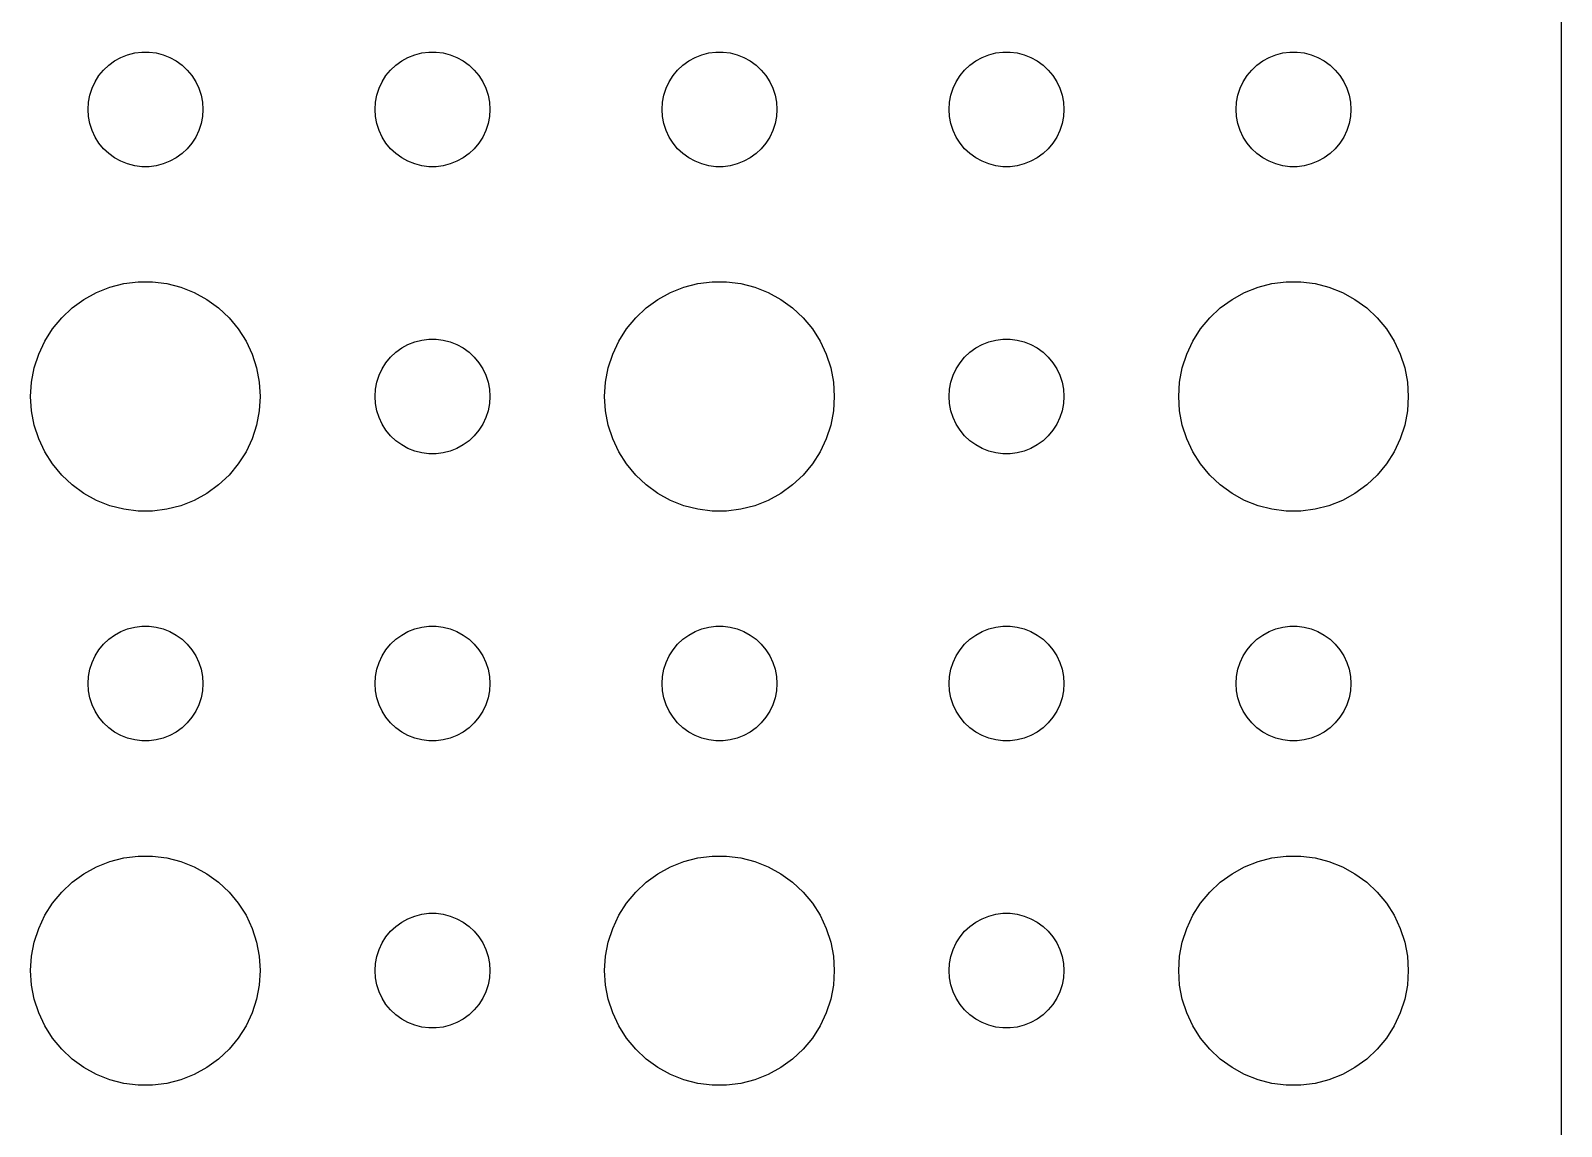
# Model space of a CAD drawing. Header units: metres. Extents: x -150 to 150, y -104 to 104.
# Drawn here: x 109.5 to 149.5, y 48.43 to 77.06 of the extents above; entities that cross this region are included whole.
import ezdxf

# ---------------------------------------------------------------- set-up
doc = ezdxf.new("R2010")
doc.units = ezdxf.units.M

msp = doc.modelspace()

# ---------------------------------------------------------------- linework, layer by layer
for p, q in [((149.5, -99.5), (149.5, 99.5)), ((111.861, 76.3572), (112.036, 76.4266)), ((112.036, 76.4266), (112.219, 76.4734)), ((112.219, 76.4734), (112.406, 76.497)), ((112.406, 76.497), (112.594, 76.497)), ((112.594, 76.497), (112.781, 76.4734)), ((112.781, 76.4734), (112.964, 76.4266)), ((112.964, 76.4266), (113.139, 76.3572)), ((119.361, 76.3572), (119.536, 76.4266)), ((119.536, 76.4266), (119.719, 76.4734)), ((119.719, 76.4734), (119.906, 76.497)), ((119.906, 76.497), (120.094, 76.497)), ((120.094, 76.497), (120.281, 76.4734)), ((120.281, 76.4734), (120.464, 76.4266)), ((120.464, 76.4266), (120.639, 76.3572)), ((126.861, 76.3572), (127.036, 76.4266)), ((127.036, 76.4266), (127.219, 76.4734)), ((127.219, 76.4734), (127.406, 76.497)), ((127.406, 76.497), (127.594, 76.497)), ((127.594, 76.497), (127.781, 76.4734)), ((127.781, 76.4734), (127.964, 76.4266)), ((127.964, 76.4266), (128.139, 76.3572)), ((134.361, 76.3572), (134.536, 76.4266)), ((134.536, 76.4266), (134.719, 76.4734)), ((134.719, 76.4734), (134.906, 76.497)), ((134.906, 76.497), (135.094, 76.497)), ((135.094, 76.497), (135.281, 76.4734)), ((135.281, 76.4734), (135.464, 76.4266)), ((135.464, 76.4266), (135.639, 76.3572)), ((141.861, 76.3572), (142.036, 76.4266)), ((142.036, 76.4266), (142.219, 76.4734)), ((142.219, 76.4734), (142.406, 76.497)), ((142.406, 76.497), (142.594, 76.497)), ((142.594, 76.497), (142.781, 76.4734)), ((142.781, 76.4734), (142.964, 76.4266)), ((142.964, 76.4266), (143.139, 76.3572)), ((111.286, 75.8817), (111.407, 76.0268)), ((111.407, 76.0268), (111.544, 76.1558)), ((111.544, 76.1558), (111.696, 76.2665)), ((111.696, 76.2665), (111.861, 76.3572)), ((113.139, 76.3572), (113.304, 76.2665)), ((113.304, 76.2665), (113.456, 76.1558)), ((113.456, 76.1558), (113.593, 76.0268)), ((113.593, 76.0268), (113.714, 75.8817)), ((118.786, 75.8817), (118.907, 76.0268)), ((118.907, 76.0268), (119.044, 76.1558)), ((119.044, 76.1558), (119.196, 76.2665)), ((119.196, 76.2665), (119.361, 76.3572)), ((120.639, 76.3572), (120.804, 76.2665)), ((120.804, 76.2665), (120.956, 76.1558)), ((120.956, 76.1558), (121.093, 76.0268)), ((121.093, 76.0268), (121.214, 75.8817)), ((126.286, 75.8817), (126.407, 76.0268)), ((126.407, 76.0268), (126.544, 76.1558)), ((126.544, 76.1558), (126.696, 76.2665)), ((126.696, 76.2665), (126.861, 76.3572)), ((128.139, 76.3572), (128.304, 76.2665)), ((128.304, 76.2665), (128.456, 76.1558)), ((128.456, 76.1558), (128.593, 76.0268)), ((128.593, 76.0268), (128.714, 75.8817)), ((133.786, 75.8817), (133.907, 76.0268)), ((133.907, 76.0268), (134.044, 76.1558)), ((134.044, 76.1558), (134.196, 76.2665)), ((134.196, 76.2665), (134.361, 76.3572)), ((135.639, 76.3572), (135.804, 76.2665)), ((135.804, 76.2665), (135.956, 76.1558)), ((135.956, 76.1558), (136.093, 76.0268)), ((136.093, 76.0268), (136.214, 75.8817)), ((141.286, 75.8817), (141.407, 76.0268)), ((141.407, 76.0268), (141.544, 76.1558)), ((141.544, 76.1558), (141.696, 76.2665)), ((141.696, 76.2665), (141.861, 76.3572)), ((143.139, 76.3572), (143.304, 76.2665)), ((143.304, 76.2665), (143.456, 76.1558)), ((143.456, 76.1558), (143.593, 76.0268)), ((143.593, 76.0268), (143.714, 75.8817)), ((111.105, 75.5522), (111.186, 75.7226)), ((111.186, 75.7226), (111.286, 75.8817)), ((113.714, 75.8817), (113.814, 75.7226)), ((113.814, 75.7226), (113.895, 75.5522)), ((118.605, 75.5522), (118.686, 75.7226)), ((118.686, 75.7226), (118.786, 75.8817)), ((121.214, 75.8817), (121.314, 75.7226)), ((121.314, 75.7226), (121.395, 75.5522)), ((126.105, 75.5522), (126.186, 75.7226)), ((126.186, 75.7226), (126.286, 75.8817)), ((128.714, 75.8817), (128.814, 75.7226)), ((128.814, 75.7226), (128.895, 75.5522)), ((133.605, 75.5522), (133.686, 75.7226)), ((133.686, 75.7226), (133.786, 75.8817)), ((136.214, 75.8817), (136.314, 75.7226)), ((136.314, 75.7226), (136.395, 75.5522)), ((141.105, 75.5522), (141.186, 75.7226)), ((141.186, 75.7226), (141.286, 75.8817)), ((143.714, 75.8817), (143.814, 75.7226)), ((143.814, 75.7226), (143.895, 75.5522)), ((111.012, 75.188), (111.047, 75.373)), ((111.047, 75.373), (111.105, 75.5522)), ((113.895, 75.5522), (113.953, 75.373)), ((113.953, 75.373), (113.988, 75.188)), ((118.512, 75.188), (118.547, 75.373)), ((118.547, 75.373), (118.605, 75.5522)), ((121.395, 75.5522), (121.453, 75.373)), ((121.453, 75.373), (121.488, 75.188)), ((126.012, 75.188), (126.047, 75.373)), ((126.047, 75.373), (126.105, 75.5522)), ((128.895, 75.5522), (128.953, 75.373)), ((128.953, 75.373), (128.988, 75.188)), ((133.512, 75.188), (133.547, 75.373)), ((133.547, 75.373), (133.605, 75.5522)), ((136.395, 75.5522), (136.453, 75.373)), ((136.453, 75.373), (136.488, 75.188)), ((141.012, 75.188), (141.047, 75.373)), ((141.047, 75.373), (141.105, 75.5522)), ((143.895, 75.5522), (143.953, 75.373)), ((143.953, 75.373), (143.988, 75.188)), ((111, 75), (111.012, 75.188)), ((111.012, 74.812), (111, 75)), ((111.047, 74.627), (111.012, 74.812)), ((113.988, 74.812), (113.953, 74.627)), ((113.988, 75.188), (114, 75)), ((114, 75), (113.988, 74.812)), ((118.5, 75), (118.512, 75.188)), ((118.512, 74.812), (118.5, 75)), ((118.547, 74.627), (118.512, 74.812)), ((121.488, 74.812), (121.453, 74.627)), ((121.488, 75.188), (121.5, 75)), ((121.5, 75), (121.488, 74.812)), ((126, 75), (126.012, 75.188)), ((126.012, 74.812), (126, 75)), ((126.047, 74.627), (126.012, 74.812)), ((128.988, 74.812), (128.953, 74.627)), ((128.988, 75.188), (129, 75)), ((129, 75), (128.988, 74.812)), ((133.5, 75), (133.512, 75.188)), ((133.512, 74.812), (133.5, 75)), ((133.547, 74.627), (133.512, 74.812)), ((136.488, 74.812), (136.453, 74.627)), ((136.488, 75.188), (136.5, 75)), ((136.5, 75), (136.488, 74.812)), ((141, 75), (141.012, 75.188)), ((141.012, 74.812), (141, 75)), ((141.047, 74.627), (141.012, 74.812)), ((143.988, 74.812), (143.953, 74.627)), ((143.988, 75.188), (144, 75)), ((144, 75), (143.988, 74.812)), ((111.105, 74.4478), (111.047, 74.627)), ((111.186, 74.2774), (111.105, 74.4478)), ((113.895, 74.4478), (113.814, 74.2774)), ((113.953, 74.627), (113.895, 74.4478)), ((118.605, 74.4478), (118.547, 74.627)), ((118.686, 74.2774), (118.605, 74.4478)), ((121.395, 74.4478), (121.314, 74.2774)), ((121.453, 74.627), (121.395, 74.4478)), ((126.105, 74.4478), (126.047, 74.627)), ((126.186, 74.2774), (126.105, 74.4478)), ((128.895, 74.4478), (128.814, 74.2774)), ((128.953, 74.627), (128.895, 74.4478)), ((133.605, 74.4478), (133.547, 74.627)), ((133.686, 74.2774), (133.605, 74.4478)), ((136.395, 74.4478), (136.314, 74.2774)), ((136.453, 74.627), (136.395, 74.4478)), ((141.105, 74.4478), (141.047, 74.627)), ((141.186, 74.2774), (141.105, 74.4478)), ((143.895, 74.4478), (143.814, 74.2774)), ((143.953, 74.627), (143.895, 74.4478)), ((111.286, 74.1183), (111.186, 74.2774)), ((111.407, 73.9732), (111.286, 74.1183)), ((113.714, 74.1183), (113.593, 73.9732)), ((113.814, 74.2774), (113.714, 74.1183)), ((118.786, 74.1183), (118.686, 74.2774)), ((118.907, 73.9732), (118.786, 74.1183)), ((121.214, 74.1183), (121.093, 73.9732)), ((121.314, 74.2774), (121.214, 74.1183)), ((126.286, 74.1183), (126.186, 74.2774)), ((126.407, 73.9732), (126.286, 74.1183)), ((128.714, 74.1183), (128.593, 73.9732)), ((128.814, 74.2774), (128.714, 74.1183)), ((133.786, 74.1183), (133.686, 74.2774)), ((133.907, 73.9732), (133.786, 74.1183)), ((136.214, 74.1183), (136.093, 73.9732)), ((136.314, 74.2774), (136.214, 74.1183)), ((141.286, 74.1183), (141.186, 74.2774)), ((141.407, 73.9732), (141.286, 74.1183)), ((143.714, 74.1183), (143.593, 73.9732)), ((143.814, 74.2774), (143.714, 74.1183)), ((111.544, 73.8442), (111.407, 73.9732)), ((111.696, 73.7335), (111.544, 73.8442)), ((111.861, 73.6428), (111.696, 73.7335)), ((112.036, 73.5734), (111.861, 73.6428)), ((113.139, 73.6428), (112.964, 73.5734)), ((113.304, 73.7335), (113.139, 73.6428)), ((113.456, 73.8442), (113.304, 73.7335)), ((113.593, 73.9732), (113.456, 73.8442)), ((119.044, 73.8442), (118.907, 73.9732)), ((119.196, 73.7335), (119.044, 73.8442)), ((119.361, 73.6428), (119.196, 73.7335)), ((119.536, 73.5734), (119.361, 73.6428)), ((120.639, 73.6428), (120.464, 73.5734)), ((120.804, 73.7335), (120.639, 73.6428)), ((120.956, 73.8442), (120.804, 73.7335)), ((121.093, 73.9732), (120.956, 73.8442)), ((126.544, 73.8442), (126.407, 73.9732)), ((126.696, 73.7335), (126.544, 73.8442)), ((126.861, 73.6428), (126.696, 73.7335)), ((127.036, 73.5734), (126.861, 73.6428)), ((128.139, 73.6428), (127.964, 73.5734)), ((128.304, 73.7335), (128.139, 73.6428)), ((128.456, 73.8442), (128.304, 73.7335)), ((128.593, 73.9732), (128.456, 73.8442)), ((134.044, 73.8442), (133.907, 73.9732)), ((134.196, 73.7335), (134.044, 73.8442)), ((134.361, 73.6428), (134.196, 73.7335)), ((134.536, 73.5734), (134.361, 73.6428)), ((135.639, 73.6428), (135.464, 73.5734)), ((135.804, 73.7335), (135.639, 73.6428)), ((135.956, 73.8442), (135.804, 73.7335)), ((136.093, 73.9732), (135.956, 73.8442)), ((141.544, 73.8442), (141.407, 73.9732)), ((141.696, 73.7335), (141.544, 73.8442)), ((141.861, 73.6428), (141.696, 73.7335)), ((142.036, 73.5734), (141.861, 73.6428)), ((143.139, 73.6428), (142.964, 73.5734)), ((143.304, 73.7335), (143.139, 73.6428)), ((143.456, 73.8442), (143.304, 73.7335)), ((143.593, 73.9732), (143.456, 73.8442)), ((112.219, 73.5266), (112.036, 73.5734)), ((112.406, 73.503), (112.219, 73.5266)), ((112.594, 73.503), (112.406, 73.503)), ((112.781, 73.5266), (112.594, 73.503)), ((112.964, 73.5734), (112.781, 73.5266)), ((119.719, 73.5266), (119.536, 73.5734)), ((119.906, 73.503), (119.719, 73.5266)), ((120.094, 73.503), (119.906, 73.503)), ((120.281, 73.5266), (120.094, 73.503)), ((120.464, 73.5734), (120.281, 73.5266)), ((127.219, 73.5266), (127.036, 73.5734)), ((127.406, 73.503), (127.219, 73.5266)), ((127.594, 73.503), (127.406, 73.503)), ((127.781, 73.5266), (127.594, 73.503)), ((127.964, 73.5734), (127.781, 73.5266)), ((134.719, 73.5266), (134.536, 73.5734)), ((134.906, 73.503), (134.719, 73.5266)), ((135.094, 73.503), (134.906, 73.503)), ((135.281, 73.5266), (135.094, 73.503)), ((135.464, 73.5734), (135.281, 73.5266)), ((142.219, 73.5266), (142.036, 73.5734)), ((142.406, 73.503), (142.219, 73.5266)), ((142.594, 73.503), (142.406, 73.503)), ((142.781, 73.5266), (142.594, 73.503)), ((142.964, 73.5734), (142.781, 73.5266)), ((111.573, 70.3532), (111.938, 70.4469)), ((111.938, 70.4469), (112.312, 70.4941)), ((112.312, 70.4941), (112.688, 70.4941)), ((112.688, 70.4941), (113.062, 70.4469)), ((113.062, 70.4469), (113.427, 70.3532)), ((126.573, 70.3532), (126.938, 70.4469)), ((126.938, 70.4469), (127.312, 70.4941)), ((127.312, 70.4941), (127.688, 70.4941)), ((127.688, 70.4941), (128.062, 70.4469)), ((128.062, 70.4469), (128.427, 70.3532)), ((141.573, 70.3532), (141.938, 70.4469)), ((141.938, 70.4469), (142.312, 70.4941)), ((142.312, 70.4941), (142.688, 70.4941)), ((142.688, 70.4941), (143.062, 70.4469)), ((143.062, 70.4469), (143.427, 70.3532)), ((110.588, 69.8115), (110.893, 70.033)), ((110.893, 70.033), (111.223, 70.2145)), ((111.223, 70.2145), (111.573, 70.3532)), ((113.427, 70.3532), (113.777, 70.2145)), ((113.777, 70.2145), (114.107, 70.033)), ((114.107, 70.033), (114.412, 69.8115)), ((125.588, 69.8115), (125.893, 70.033)), ((125.893, 70.033), (126.223, 70.2145)), ((126.223, 70.2145), (126.573, 70.3532)), ((128.427, 70.3532), (128.777, 70.2145)), ((128.777, 70.2145), (129.107, 70.033)), ((129.107, 70.033), (129.412, 69.8115)), ((140.588, 69.8115), (140.893, 70.033)), ((140.893, 70.033), (141.223, 70.2145)), ((141.223, 70.2145), (141.573, 70.3532)), ((143.427, 70.3532), (143.777, 70.2145)), ((143.777, 70.2145), (144.107, 70.033)), ((144.107, 70.033), (144.412, 69.8115)), ((110.313, 69.5536), (110.588, 69.8115)), ((114.412, 69.8115), (114.687, 69.5536)), ((125.313, 69.5536), (125.588, 69.8115)), ((129.412, 69.8115), (129.687, 69.5536)), ((140.313, 69.5536), (140.588, 69.8115)), ((144.412, 69.8115), (144.687, 69.5536)), ((109.871, 68.9453), (110.073, 69.2634)), ((110.073, 69.2634), (110.313, 69.5536)), ((114.687, 69.5536), (114.927, 69.2634)), ((114.927, 69.2634), (115.129, 68.9453)), ((124.871, 68.9453), (125.073, 69.2634)), ((125.073, 69.2634), (125.313, 69.5536)), ((129.687, 69.5536), (129.927, 69.2634)), ((129.927, 69.2634), (130.129, 68.9453)), ((139.871, 68.9453), (140.073, 69.2634)), ((140.073, 69.2634), (140.313, 69.5536)), ((144.687, 69.5536), (144.927, 69.2634)), ((144.927, 69.2634), (145.129, 68.9453)), ((109.711, 68.6044), (109.871, 68.9453)), ((115.129, 68.9453), (115.289, 68.6044)), ((119.196, 68.7665), (119.361, 68.8572)), ((119.361, 68.8572), (119.536, 68.9266)), ((119.536, 68.9266), (119.719, 68.9734)), ((119.719, 68.9734), (119.906, 68.997)), ((119.906, 68.997), (120.094, 68.997)), ((120.094, 68.997), (120.281, 68.9734)), ((120.281, 68.9734), (120.464, 68.9266)), ((120.464, 68.9266), (120.639, 68.8572)), ((120.639, 68.8572), (120.804, 68.7665)), ((124.711, 68.6044), (124.871, 68.9453)), ((130.129, 68.9453), (130.289, 68.6044)), ((134.196, 68.7665), (134.361, 68.8572)), ((134.361, 68.8572), (134.536, 68.9266)), ((134.536, 68.9266), (134.719, 68.9734)), ((134.719, 68.9734), (134.906, 68.997)), ((134.906, 68.997), (135.094, 68.997)), ((135.094, 68.997), (135.281, 68.9734)), ((135.281, 68.9734), (135.464, 68.9266)), ((135.464, 68.9266), (135.639, 68.8572)), ((135.639, 68.8572), (135.804, 68.7665)), ((139.711, 68.6044), (139.871, 68.9453)), ((145.129, 68.9453), (145.289, 68.6044)), ((109.594, 68.2461), (109.711, 68.6044)), ((115.289, 68.6044), (115.406, 68.2461)), ((118.786, 68.3817), (118.907, 68.5268)), ((118.907, 68.5268), (119.044, 68.6558)), ((119.044, 68.6558), (119.196, 68.7665)), ((120.804, 68.7665), (120.956, 68.6558)), ((120.956, 68.6558), (121.093, 68.5268)), ((121.093, 68.5268), (121.214, 68.3817)), ((124.594, 68.2461), (124.711, 68.6044)), ((130.289, 68.6044), (130.406, 68.2461)), ((133.786, 68.3817), (133.907, 68.5268)), ((133.907, 68.5268), (134.044, 68.6558)), ((134.044, 68.6558), (134.196, 68.7665)), ((135.804, 68.7665), (135.956, 68.6558)), ((135.956, 68.6558), (136.093, 68.5268)), ((136.093, 68.5268), (136.214, 68.3817)), ((139.594, 68.2461), (139.711, 68.6044)), ((145.289, 68.6044), (145.406, 68.2461)), ((109.524, 67.876), (109.594, 68.2461)), ((115.406, 68.2461), (115.476, 67.876)), ((118.547, 67.873), (118.605, 68.0522)), ((118.605, 68.0522), (118.686, 68.2226)), ((118.686, 68.2226), (118.786, 68.3817)), ((121.214, 68.3817), (121.314, 68.2226)), ((121.314, 68.2226), (121.395, 68.0522)), ((121.395, 68.0522), (121.453, 67.873)), ((124.524, 67.876), (124.594, 68.2461)), ((130.406, 68.2461), (130.476, 67.876)), ((133.547, 67.873), (133.605, 68.0522)), ((133.605, 68.0522), (133.686, 68.2226)), ((133.686, 68.2226), (133.786, 68.3817)), ((136.214, 68.3817), (136.314, 68.2226)), ((136.314, 68.2226), (136.395, 68.0522)), ((136.395, 68.0522), (136.453, 67.873)), ((139.524, 67.876), (139.594, 68.2461)), ((145.406, 68.2461), (145.476, 67.876)), ((109.5, 67.5), (109.524, 67.876)), ((115.476, 67.876), (115.5, 67.5)), ((118.5, 67.5), (118.512, 67.688)), ((118.512, 67.688), (118.547, 67.873)), ((121.453, 67.873), (121.488, 67.688)), ((121.488, 67.688), (121.5, 67.5)), ((124.5, 67.5), (124.524, 67.876)), ((130.476, 67.876), (130.5, 67.5)), ((133.5, 67.5), (133.512, 67.688)), ((133.512, 67.688), (133.547, 67.873)), ((136.453, 67.873), (136.488, 67.688)), ((136.488, 67.688), (136.5, 67.5)), ((139.5, 67.5), (139.524, 67.876)), ((145.476, 67.876), (145.5, 67.5)), ((109.524, 67.124), (109.5, 67.5)), ((115.5, 67.5), (115.476, 67.124)), ((118.512, 67.312), (118.5, 67.5)), ((118.547, 67.127), (118.512, 67.312)), ((121.488, 67.312), (121.453, 67.127)), ((121.5, 67.5), (121.488, 67.312)), ((124.524, 67.124), (124.5, 67.5)), ((130.5, 67.5), (130.476, 67.124)), ((133.512, 67.312), (133.5, 67.5)), ((133.547, 67.127), (133.512, 67.312)), ((136.488, 67.312), (136.453, 67.127)), ((136.5, 67.5), (136.488, 67.312)), ((139.524, 67.124), (139.5, 67.5)), ((145.5, 67.5), (145.476, 67.124)), ((109.594, 66.7539), (109.524, 67.124)), ((115.476, 67.124), (115.406, 66.7539)), ((118.605, 66.9478), (118.547, 67.127)), ((118.686, 66.7774), (118.605, 66.9478)), ((121.395, 66.9478), (121.314, 66.7774)), ((121.453, 67.127), (121.395, 66.9478)), ((124.594, 66.7539), (124.524, 67.124)), ((130.476, 67.124), (130.406, 66.7539)), ((133.605, 66.9478), (133.547, 67.127)), ((133.686, 66.7774), (133.605, 66.9478)), ((136.395, 66.9478), (136.314, 66.7774)), ((136.453, 67.127), (136.395, 66.9478)), ((139.594, 66.7539), (139.524, 67.124)), ((145.476, 67.124), (145.406, 66.7539)), ((109.711, 66.3956), (109.594, 66.7539)), ((115.406, 66.7539), (115.289, 66.3956)), ((118.786, 66.6183), (118.686, 66.7774)), ((118.907, 66.4732), (118.786, 66.6183)), ((119.044, 66.3442), (118.907, 66.4732)), ((121.093, 66.4732), (120.956, 66.3442)), ((121.214, 66.6183), (121.093, 66.4732)), ((121.314, 66.7774), (121.214, 66.6183)), ((124.711, 66.3956), (124.594, 66.7539)), ((130.406, 66.7539), (130.289, 66.3956)), ((133.786, 66.6183), (133.686, 66.7774)), ((133.907, 66.4732), (133.786, 66.6183)), ((134.044, 66.3442), (133.907, 66.4732)), ((136.093, 66.4732), (135.956, 66.3442)), ((136.214, 66.6183), (136.093, 66.4732)), ((136.314, 66.7774), (136.214, 66.6183)), ((139.711, 66.3956), (139.594, 66.7539)), ((145.406, 66.7539), (145.289, 66.3956)), ((109.871, 66.0547), (109.711, 66.3956)), ((110.073, 65.7366), (109.871, 66.0547)), ((115.129, 66.0547), (114.927, 65.7366)), ((115.289, 66.3956), (115.129, 66.0547)), ((119.196, 66.2335), (119.044, 66.3442)), ((119.361, 66.1428), (119.196, 66.2335)), ((119.536, 66.0734), (119.361, 66.1428)), ((119.719, 66.0266), (119.536, 66.0734)), ((119.906, 66.003), (119.719, 66.0266)), ((120.094, 66.003), (119.906, 66.003)), ((120.281, 66.0266), (120.094, 66.003)), ((120.464, 66.0734), (120.281, 66.0266)), ((120.639, 66.1428), (120.464, 66.0734)), ((120.804, 66.2335), (120.639, 66.1428)), ((120.956, 66.3442), (120.804, 66.2335)), ((124.871, 66.0547), (124.711, 66.3956)), ((125.073, 65.7366), (124.871, 66.0547)), ((130.129, 66.0547), (129.927, 65.7366)), ((130.289, 66.3956), (130.129, 66.0547)), ((134.196, 66.2335), (134.044, 66.3442)), ((134.361, 66.1428), (134.196, 66.2335)), ((134.536, 66.0734), (134.361, 66.1428)), ((134.719, 66.0266), (134.536, 66.0734)), ((134.906, 66.003), (134.719, 66.0266)), ((135.094, 66.003), (134.906, 66.003)), ((135.281, 66.0266), (135.094, 66.003)), ((135.464, 66.0734), (135.281, 66.0266)), ((135.639, 66.1428), (135.464, 66.0734)), ((135.804, 66.2335), (135.639, 66.1428)), ((135.956, 66.3442), (135.804, 66.2335)), ((139.871, 66.0547), (139.711, 66.3956)), ((140.073, 65.7366), (139.871, 66.0547)), ((145.129, 66.0547), (144.927, 65.7366)), ((145.289, 66.3956), (145.129, 66.0547)), ((110.313, 65.4464), (110.073, 65.7366)), ((114.927, 65.7366), (114.687, 65.4464)), ((125.313, 65.4464), (125.073, 65.7366)), ((129.927, 65.7366), (129.687, 65.4464)), ((140.313, 65.4464), (140.073, 65.7366)), ((144.927, 65.7366), (144.687, 65.4464)), ((110.588, 65.1885), (110.313, 65.4464)), ((114.687, 65.4464), (114.412, 65.1885)), ((125.588, 65.1885), (125.313, 65.4464)), ((129.687, 65.4464), (129.412, 65.1885)), ((140.588, 65.1885), (140.313, 65.4464)), ((144.687, 65.4464), (144.412, 65.1885)), ((110.893, 64.967), (110.588, 65.1885)), ((111.223, 64.7855), (110.893, 64.967)), ((114.107, 64.967), (113.777, 64.7855)), ((114.412, 65.1885), (114.107, 64.967)), ((125.893, 64.967), (125.588, 65.1885)), ((126.223, 64.7855), (125.893, 64.967)), ((129.107, 64.967), (128.777, 64.7855)), ((129.412, 65.1885), (129.107, 64.967)), ((140.893, 64.967), (140.588, 65.1885)), ((141.223, 64.7855), (140.893, 64.967)), ((144.107, 64.967), (143.777, 64.7855)), ((144.412, 65.1885), (144.107, 64.967)), ((111.573, 64.6468), (111.223, 64.7855)), ((111.938, 64.5531), (111.573, 64.6468)), ((112.312, 64.5059), (111.938, 64.5531)), ((112.688, 64.5059), (112.312, 64.5059)), ((113.062, 64.5531), (112.688, 64.5059)), ((113.427, 64.6468), (113.062, 64.5531)), ((113.777, 64.7855), (113.427, 64.6468)), ((126.573, 64.6468), (126.223, 64.7855)), ((126.938, 64.5531), (126.573, 64.6468)), ((127.312, 64.5059), (126.938, 64.5531)), ((127.688, 64.5059), (127.312, 64.5059)), ((128.062, 64.5531), (127.688, 64.5059)), ((128.427, 64.6468), (128.062, 64.5531)), ((128.777, 64.7855), (128.427, 64.6468)), ((141.573, 64.6468), (141.223, 64.7855)), ((141.938, 64.5531), (141.573, 64.6468)), ((142.312, 64.5059), (141.938, 64.5531)), ((142.688, 64.5059), (142.312, 64.5059)), ((143.062, 64.5531), (142.688, 64.5059)), ((143.427, 64.6468), (143.062, 64.5531)), ((143.777, 64.7855), (143.427, 64.6468)), ((111.544, 61.1558), (111.696, 61.2665)), ((111.696, 61.2665), (111.861, 61.3572)), ((111.861, 61.3572), (112.036, 61.4266)), ((112.036, 61.4266), (112.219, 61.4734)), ((112.219, 61.4734), (112.406, 61.497)), ((112.406, 61.497), (112.594, 61.497)), ((112.594, 61.497), (112.781, 61.4734)), ((112.781, 61.4734), (112.964, 61.4266)), ((112.964, 61.4266), (113.139, 61.3572)), ((113.139, 61.3572), (113.304, 61.2665)), ((113.304, 61.2665), (113.456, 61.1558)), ((119.044, 61.1558), (119.196, 61.2665)), ((119.196, 61.2665), (119.361, 61.3572)), ((119.361, 61.3572), (119.536, 61.4266)), ((119.536, 61.4266), (119.719, 61.4734)), ((119.719, 61.4734), (119.906, 61.497)), ((119.906, 61.497), (120.094, 61.497)), ((120.094, 61.497), (120.281, 61.4734)), ((120.281, 61.4734), (120.464, 61.4266)), ((120.464, 61.4266), (120.639, 61.3572)), ((120.639, 61.3572), (120.804, 61.2665)), ((120.804, 61.2665), (120.956, 61.1558)), ((126.544, 61.1558), (126.696, 61.2665)), ((126.696, 61.2665), (126.861, 61.3572)), ((126.861, 61.3572), (127.036, 61.4266)), ((127.036, 61.4266), (127.219, 61.4734)), ((127.219, 61.4734), (127.406, 61.497)), ((127.406, 61.497), (127.594, 61.497)), ((127.594, 61.497), (127.781, 61.4734)), ((127.781, 61.4734), (127.964, 61.4266)), ((127.964, 61.4266), (128.139, 61.3572)), ((128.139, 61.3572), (128.304, 61.2665)), ((128.304, 61.2665), (128.456, 61.1558)), ((134.044, 61.1558), (134.196, 61.2665)), ((134.196, 61.2665), (134.361, 61.3572)), ((134.361, 61.3572), (134.536, 61.4266)), ((134.536, 61.4266), (134.719, 61.4734)), ((134.719, 61.4734), (134.906, 61.497)), ((134.906, 61.497), (135.094, 61.497)), ((135.094, 61.497), (135.281, 61.4734)), ((135.281, 61.4734), (135.464, 61.4266)), ((135.464, 61.4266), (135.639, 61.3572)), ((135.639, 61.3572), (135.804, 61.2665)), ((135.804, 61.2665), (135.956, 61.1558)), ((141.544, 61.1558), (141.696, 61.2665)), ((141.696, 61.2665), (141.861, 61.3572)), ((141.861, 61.3572), (142.036, 61.4266)), ((142.036, 61.4266), (142.219, 61.4734)), ((142.219, 61.4734), (142.406, 61.497)), ((142.406, 61.497), (142.594, 61.497)), ((142.594, 61.497), (142.781, 61.4734)), ((142.781, 61.4734), (142.964, 61.4266)), ((142.964, 61.4266), (143.139, 61.3572)), ((143.139, 61.3572), (143.304, 61.2665)), ((143.304, 61.2665), (143.456, 61.1558)), ((111.186, 60.7226), (111.286, 60.8817)), ((111.286, 60.8817), (111.407, 61.0268)), ((111.407, 61.0268), (111.544, 61.1558)), ((113.456, 61.1558), (113.593, 61.0268)), ((113.593, 61.0268), (113.714, 60.8817)), ((113.714, 60.8817), (113.814, 60.7226)), ((118.686, 60.7226), (118.786, 60.8817)), ((118.786, 60.8817), (118.907, 61.0268)), ((118.907, 61.0268), (119.044, 61.1558)), ((120.956, 61.1558), (121.093, 61.0268)), ((121.093, 61.0268), (121.214, 60.8817)), ((121.214, 60.8817), (121.314, 60.7226)), ((126.186, 60.7226), (126.286, 60.8817)), ((126.286, 60.8817), (126.407, 61.0268)), ((126.407, 61.0268), (126.544, 61.1558)), ((128.456, 61.1558), (128.593, 61.0268)), ((128.593, 61.0268), (128.714, 60.8817)), ((128.714, 60.8817), (128.814, 60.7226)), ((133.686, 60.7226), (133.786, 60.8817)), ((133.786, 60.8817), (133.907, 61.0268)), ((133.907, 61.0268), (134.044, 61.1558)), ((135.956, 61.1558), (136.093, 61.0268)), ((136.093, 61.0268), (136.214, 60.8817)), ((136.214, 60.8817), (136.314, 60.7226)), ((141.186, 60.7226), (141.286, 60.8817)), ((141.286, 60.8817), (141.407, 61.0268)), ((141.407, 61.0268), (141.544, 61.1558)), ((143.456, 61.1558), (143.593, 61.0268)), ((143.593, 61.0268), (143.714, 60.8817)), ((143.714, 60.8817), (143.814, 60.7226)), ((111.047, 60.373), (111.105, 60.5522)), ((111.105, 60.5522), (111.186, 60.7226)), ((113.814, 60.7226), (113.895, 60.5522)), ((113.895, 60.5522), (113.953, 60.373)), ((118.547, 60.373), (118.605, 60.5522)), ((118.605, 60.5522), (118.686, 60.7226)), ((121.314, 60.7226), (121.395, 60.5522)), ((121.395, 60.5522), (121.453, 60.373)), ((126.047, 60.373), (126.105, 60.5522)), ((126.105, 60.5522), (126.186, 60.7226)), ((128.814, 60.7226), (128.895, 60.5522)), ((128.895, 60.5522), (128.953, 60.373)), ((133.547, 60.373), (133.605, 60.5522)), ((133.605, 60.5522), (133.686, 60.7226)), ((136.314, 60.7226), (136.395, 60.5522)), ((136.395, 60.5522), (136.453, 60.373)), ((141.047, 60.373), (141.105, 60.5522)), ((141.105, 60.5522), (141.186, 60.7226)), ((143.814, 60.7226), (143.895, 60.5522)), ((143.895, 60.5522), (143.953, 60.373)), ((111, 60), (111.012, 60.188)), ((111.012, 59.812), (111, 60)), ((111.012, 60.188), (111.047, 60.373)), ((113.953, 60.373), (113.988, 60.188)), ((113.988, 60.188), (114, 60)), ((114, 60), (113.988, 59.812)), ((118.5, 60), (118.512, 60.188)), ((118.512, 59.812), (118.5, 60)), ((118.512, 60.188), (118.547, 60.373)), ((121.453, 60.373), (121.488, 60.188)), ((121.488, 60.188), (121.5, 60)), ((121.5, 60), (121.488, 59.812)), ((126, 60), (126.012, 60.188)), ((126.012, 59.812), (126, 60)), ((126.012, 60.188), (126.047, 60.373)), ((128.953, 60.373), (128.988, 60.188)), ((128.988, 60.188), (129, 60)), ((129, 60), (128.988, 59.812)), ((133.5, 60), (133.512, 60.188)), ((133.512, 59.812), (133.5, 60)), ((133.512, 60.188), (133.547, 60.373)), ((136.453, 60.373), (136.488, 60.188)), ((136.488, 60.188), (136.5, 60)), ((136.5, 60), (136.488, 59.812)), ((141, 60), (141.012, 60.188)), ((141.012, 59.812), (141, 60)), ((141.012, 60.188), (141.047, 60.373)), ((143.953, 60.373), (143.988, 60.188)), ((143.988, 60.188), (144, 60)), ((144, 60), (143.988, 59.812)), ((111.047, 59.627), (111.012, 59.812)), ((111.105, 59.4478), (111.047, 59.627)), ((113.953, 59.627), (113.895, 59.4478)), ((113.988, 59.812), (113.953, 59.627)), ((118.547, 59.627), (118.512, 59.812)), ((118.605, 59.4478), (118.547, 59.627)), ((121.453, 59.627), (121.395, 59.4478)), ((121.488, 59.812), (121.453, 59.627)), ((126.047, 59.627), (126.012, 59.812)), ((126.105, 59.4478), (126.047, 59.627)), ((128.953, 59.627), (128.895, 59.4478)), ((128.988, 59.812), (128.953, 59.627)), ((133.547, 59.627), (133.512, 59.812)), ((133.605, 59.4478), (133.547, 59.627)), ((136.453, 59.627), (136.395, 59.4478)), ((136.488, 59.812), (136.453, 59.627)), ((141.047, 59.627), (141.012, 59.812)), ((141.105, 59.4478), (141.047, 59.627)), ((143.953, 59.627), (143.895, 59.4478)), ((143.988, 59.812), (143.953, 59.627)), ((111.186, 59.2774), (111.105, 59.4478)), ((111.286, 59.1183), (111.186, 59.2774)), ((113.814, 59.2774), (113.714, 59.1183)), ((113.895, 59.4478), (113.814, 59.2774)), ((118.686, 59.2774), (118.605, 59.4478)), ((118.786, 59.1183), (118.686, 59.2774)), ((121.314, 59.2774), (121.214, 59.1183)), ((121.395, 59.4478), (121.314, 59.2774)), ((126.186, 59.2774), (126.105, 59.4478)), ((126.286, 59.1183), (126.186, 59.2774)), ((128.814, 59.2774), (128.714, 59.1183)), ((128.895, 59.4478), (128.814, 59.2774)), ((133.686, 59.2774), (133.605, 59.4478)), ((133.786, 59.1183), (133.686, 59.2774)), ((136.314, 59.2774), (136.214, 59.1183)), ((136.395, 59.4478), (136.314, 59.2774)), ((141.186, 59.2774), (141.105, 59.4478)), ((141.286, 59.1183), (141.186, 59.2774)), ((143.814, 59.2774), (143.714, 59.1183)), ((143.895, 59.4478), (143.814, 59.2774)), ((111.407, 58.9732), (111.286, 59.1183)), ((111.544, 58.8442), (111.407, 58.9732)), ((111.696, 58.7335), (111.544, 58.8442)), ((113.456, 58.8442), (113.304, 58.7335)), ((113.593, 58.9732), (113.456, 58.8442)), ((113.714, 59.1183), (113.593, 58.9732)), ((118.907, 58.9732), (118.786, 59.1183)), ((119.044, 58.8442), (118.907, 58.9732)), ((119.196, 58.7335), (119.044, 58.8442)), ((120.956, 58.8442), (120.804, 58.7335)), ((121.093, 58.9732), (120.956, 58.8442)), ((121.214, 59.1183), (121.093, 58.9732)), ((126.407, 58.9732), (126.286, 59.1183)), ((126.544, 58.8442), (126.407, 58.9732)), ((126.696, 58.7335), (126.544, 58.8442)), ((128.456, 58.8442), (128.304, 58.7335)), ((128.593, 58.9732), (128.456, 58.8442)), ((128.714, 59.1183), (128.593, 58.9732)), ((133.907, 58.9732), (133.786, 59.1183)), ((134.044, 58.8442), (133.907, 58.9732)), ((134.196, 58.7335), (134.044, 58.8442)), ((135.956, 58.8442), (135.804, 58.7335)), ((136.093, 58.9732), (135.956, 58.8442)), ((136.214, 59.1183), (136.093, 58.9732)), ((141.407, 58.9732), (141.286, 59.1183)), ((141.544, 58.8442), (141.407, 58.9732)), ((141.696, 58.7335), (141.544, 58.8442)), ((143.456, 58.8442), (143.304, 58.7335)), ((143.593, 58.9732), (143.456, 58.8442)), ((143.714, 59.1183), (143.593, 58.9732)), ((111.861, 58.6428), (111.696, 58.7335)), ((112.036, 58.5734), (111.861, 58.6428)), ((112.219, 58.5266), (112.036, 58.5734)), ((112.406, 58.503), (112.219, 58.5266)), ((112.594, 58.503), (112.406, 58.503)), ((112.781, 58.5266), (112.594, 58.503)), ((112.964, 58.5734), (112.781, 58.5266)), ((113.139, 58.6428), (112.964, 58.5734)), ((113.304, 58.7335), (113.139, 58.6428)), ((119.361, 58.6428), (119.196, 58.7335)), ((119.536, 58.5734), (119.361, 58.6428)), ((119.719, 58.5266), (119.536, 58.5734)), ((119.906, 58.503), (119.719, 58.5266)), ((120.094, 58.503), (119.906, 58.503)), ((120.281, 58.5266), (120.094, 58.503)), ((120.464, 58.5734), (120.281, 58.5266)), ((120.639, 58.6428), (120.464, 58.5734)), ((120.804, 58.7335), (120.639, 58.6428)), ((126.861, 58.6428), (126.696, 58.7335)), ((127.036, 58.5734), (126.861, 58.6428)), ((127.219, 58.5266), (127.036, 58.5734)), ((127.406, 58.503), (127.219, 58.5266)), ((127.594, 58.503), (127.406, 58.503)), ((127.781, 58.5266), (127.594, 58.503)), ((127.964, 58.5734), (127.781, 58.5266)), ((128.139, 58.6428), (127.964, 58.5734)), ((128.304, 58.7335), (128.139, 58.6428)), ((134.361, 58.6428), (134.196, 58.7335)), ((134.536, 58.5734), (134.361, 58.6428)), ((134.719, 58.5266), (134.536, 58.5734)), ((134.906, 58.503), (134.719, 58.5266)), ((135.094, 58.503), (134.906, 58.503)), ((135.281, 58.5266), (135.094, 58.503)), ((135.464, 58.5734), (135.281, 58.5266)), ((135.639, 58.6428), (135.464, 58.5734)), ((135.804, 58.7335), (135.639, 58.6428)), ((141.861, 58.6428), (141.696, 58.7335)), ((142.036, 58.5734), (141.861, 58.6428)), ((142.219, 58.5266), (142.036, 58.5734)), ((142.406, 58.503), (142.219, 58.5266)), ((142.594, 58.503), (142.406, 58.503)), ((142.781, 58.5266), (142.594, 58.503)), ((142.964, 58.5734), (142.781, 58.5266)), ((143.139, 58.6428), (142.964, 58.5734)), ((143.304, 58.7335), (143.139, 58.6428)), ((110.893, 55.033), (111.223, 55.2145)), ((111.223, 55.2145), (111.573, 55.3532)), ((111.573, 55.3532), (111.938, 55.4469)), ((111.938, 55.4469), (112.312, 55.4941)), ((112.312, 55.4941), (112.688, 55.4941)), ((112.688, 55.4941), (113.062, 55.4469)), ((113.062, 55.4469), (113.427, 55.3532)), ((113.427, 55.3532), (113.777, 55.2145)), ((113.777, 55.2145), (114.107, 55.033)), ((125.893, 55.033), (126.223, 55.2145)), ((126.223, 55.2145), (126.573, 55.3532)), ((126.573, 55.3532), (126.938, 55.4469)), ((126.938, 55.4469), (127.312, 55.4941)), ((127.312, 55.4941), (127.688, 55.4941)), ((127.688, 55.4941), (128.062, 55.4469)), ((128.062, 55.4469), (128.427, 55.3532)), ((128.427, 55.3532), (128.777, 55.2145)), ((128.777, 55.2145), (129.107, 55.033)), ((140.893, 55.033), (141.223, 55.2145)), ((141.223, 55.2145), (141.573, 55.3532)), ((141.573, 55.3532), (141.938, 55.4469)), ((141.938, 55.4469), (142.312, 55.4941)), ((142.312, 55.4941), (142.688, 55.4941)), ((142.688, 55.4941), (143.062, 55.4469)), ((143.062, 55.4469), (143.427, 55.3532)), ((143.427, 55.3532), (143.777, 55.2145)), ((143.777, 55.2145), (144.107, 55.033)), ((110.313, 54.5536), (110.588, 54.8115)), ((110.588, 54.8115), (110.893, 55.033)), ((114.107, 55.033), (114.412, 54.8115)), ((114.412, 54.8115), (114.687, 54.5536)), ((125.313, 54.5536), (125.588, 54.8115)), ((125.588, 54.8115), (125.893, 55.033)), ((129.107, 55.033), (129.412, 54.8115)), ((129.412, 54.8115), (129.687, 54.5536)), ((140.313, 54.5536), (140.588, 54.8115)), ((140.588, 54.8115), (140.893, 55.033)), ((144.107, 55.033), (144.412, 54.8115)), ((144.412, 54.8115), (144.687, 54.5536)), ((110.073, 54.2634), (110.313, 54.5536)), ((114.687, 54.5536), (114.927, 54.2634)), ((125.073, 54.2634), (125.313, 54.5536)), ((129.687, 54.5536), (129.927, 54.2634)), ((140.073, 54.2634), (140.313, 54.5536)), ((144.687, 54.5536), (144.927, 54.2634)), ((109.871, 53.9453), (110.073, 54.2634)), ((114.927, 54.2634), (115.129, 53.9453)), ((124.871, 53.9453), (125.073, 54.2634)), ((129.927, 54.2634), (130.129, 53.9453)), ((139.871, 53.9453), (140.073, 54.2634)), ((144.927, 54.2634), (145.129, 53.9453)), ((109.594, 53.2461), (109.711, 53.6044)), ((109.711, 53.6044), (109.871, 53.9453)), ((115.129, 53.9453), (115.289, 53.6044)), ((115.289, 53.6044), (115.406, 53.2461)), ((118.907, 53.5268), (119.044, 53.6558)), ((119.044, 53.6558), (119.196, 53.7665)), ((119.196, 53.7665), (119.361, 53.8572)), ((119.361, 53.8572), (119.536, 53.9266)), ((119.536, 53.9266), (119.719, 53.9734)), ((119.719, 53.9734), (119.906, 53.997)), ((119.906, 53.997), (120.094, 53.997)), ((120.094, 53.997), (120.281, 53.9734)), ((120.281, 53.9734), (120.464, 53.9266)), ((120.464, 53.9266), (120.639, 53.8572)), ((120.639, 53.8572), (120.804, 53.7665)), ((120.804, 53.7665), (120.956, 53.6558)), ((120.956, 53.6558), (121.093, 53.5268)), ((124.594, 53.2461), (124.711, 53.6044)), ((124.711, 53.6044), (124.871, 53.9453)), ((130.129, 53.9453), (130.289, 53.6044)), ((130.289, 53.6044), (130.406, 53.2461)), ((133.907, 53.5268), (134.044, 53.6558)), ((134.044, 53.6558), (134.196, 53.7665)), ((134.196, 53.7665), (134.361, 53.8572)), ((134.361, 53.8572), (134.536, 53.9266)), ((134.536, 53.9266), (134.719, 53.9734)), ((134.719, 53.9734), (134.906, 53.997)), ((134.906, 53.997), (135.094, 53.997)), ((135.094, 53.997), (135.281, 53.9734)), ((135.281, 53.9734), (135.464, 53.9266)), ((135.464, 53.9266), (135.639, 53.8572)), ((135.639, 53.8572), (135.804, 53.7665)), ((135.804, 53.7665), (135.956, 53.6558)), ((135.956, 53.6558), (136.093, 53.5268)), ((139.594, 53.2461), (139.711, 53.6044)), ((139.711, 53.6044), (139.871, 53.9453)), ((145.129, 53.9453), (145.289, 53.6044)), ((145.289, 53.6044), (145.406, 53.2461)), ((109.524, 52.876), (109.594, 53.2461)), ((115.406, 53.2461), (115.476, 52.876)), ((118.605, 53.0522), (118.686, 53.2226)), ((118.686, 53.2226), (118.786, 53.3817)), ((118.786, 53.3817), (118.907, 53.5268)), ((121.093, 53.5268), (121.214, 53.3817)), ((121.214, 53.3817), (121.314, 53.2226)), ((121.314, 53.2226), (121.395, 53.0522)), ((124.524, 52.876), (124.594, 53.2461)), ((130.406, 53.2461), (130.476, 52.876)), ((133.605, 53.0522), (133.686, 53.2226)), ((133.686, 53.2226), (133.786, 53.3817)), ((133.786, 53.3817), (133.907, 53.5268)), ((136.093, 53.5268), (136.214, 53.3817)), ((136.214, 53.3817), (136.314, 53.2226)), ((136.314, 53.2226), (136.395, 53.0522)), ((139.524, 52.876), (139.594, 53.2461)), ((145.406, 53.2461), (145.476, 52.876)), ((109.5, 52.5), (109.524, 52.876)), ((115.476, 52.876), (115.5, 52.5)), ((118.512, 52.688), (118.547, 52.873)), ((118.547, 52.873), (118.605, 53.0522)), ((121.395, 53.0522), (121.453, 52.873)), ((121.453, 52.873), (121.488, 52.688)), ((124.5, 52.5), (124.524, 52.876)), ((130.476, 52.876), (130.5, 52.5)), ((133.512, 52.688), (133.547, 52.873)), ((133.547, 52.873), (133.605, 53.0522)), ((136.395, 53.0522), (136.453, 52.873)), ((136.453, 52.873), (136.488, 52.688)), ((139.5, 52.5), (139.524, 52.876)), ((145.476, 52.876), (145.5, 52.5)), ((109.524, 52.124), (109.5, 52.5)), ((115.5, 52.5), (115.476, 52.124)), ((118.5, 52.5), (118.512, 52.688)), ((118.512, 52.312), (118.5, 52.5)), ((121.488, 52.688), (121.5, 52.5)), ((121.5, 52.5), (121.488, 52.312)), ((124.524, 52.124), (124.5, 52.5)), ((130.5, 52.5), (130.476, 52.124)), ((133.5, 52.5), (133.512, 52.688)), ((133.512, 52.312), (133.5, 52.5)), ((136.488, 52.688), (136.5, 52.5)), ((136.5, 52.5), (136.488, 52.312)), ((139.524, 52.124), (139.5, 52.5)), ((145.5, 52.5), (145.476, 52.124)), ((109.594, 51.7539), (109.524, 52.124)), ((115.476, 52.124), (115.406, 51.7539)), ((118.547, 52.127), (118.512, 52.312)), ((118.605, 51.9478), (118.547, 52.127)), ((121.453, 52.127), (121.395, 51.9478)), ((121.488, 52.312), (121.453, 52.127)), ((124.594, 51.7539), (124.524, 52.124)), ((130.476, 52.124), (130.406, 51.7539)), ((133.547, 52.127), (133.512, 52.312)), ((133.605, 51.9478), (133.547, 52.127)), ((136.453, 52.127), (136.395, 51.9478)), ((136.488, 52.312), (136.453, 52.127)), ((139.594, 51.7539), (139.524, 52.124)), ((145.476, 52.124), (145.406, 51.7539)), ((109.711, 51.3956), (109.594, 51.7539)), ((115.406, 51.7539), (115.289, 51.3956)), ((118.686, 51.7774), (118.605, 51.9478)), ((118.786, 51.6183), (118.686, 51.7774)), ((118.907, 51.4732), (118.786, 51.6183)), ((121.214, 51.6183), (121.093, 51.4732)), ((121.314, 51.7774), (121.214, 51.6183)), ((121.395, 51.9478), (121.314, 51.7774)), ((124.711, 51.3956), (124.594, 51.7539)), ((130.406, 51.7539), (130.289, 51.3956)), ((133.686, 51.7774), (133.605, 51.9478)), ((133.786, 51.6183), (133.686, 51.7774)), ((133.907, 51.4732), (133.786, 51.6183)), ((136.214, 51.6183), (136.093, 51.4732)), ((136.314, 51.7774), (136.214, 51.6183)), ((136.395, 51.9478), (136.314, 51.7774)), ((139.711, 51.3956), (139.594, 51.7539)), ((145.406, 51.7539), (145.289, 51.3956)), ((109.871, 51.0547), (109.711, 51.3956)), ((115.289, 51.3956), (115.129, 51.0547)), ((119.044, 51.3442), (118.907, 51.4732)), ((119.196, 51.2335), (119.044, 51.3442)), ((119.361, 51.1428), (119.196, 51.2335)), ((120.804, 51.2335), (120.639, 51.1428)), ((120.956, 51.3442), (120.804, 51.2335)), ((121.093, 51.4732), (120.956, 51.3442)), ((124.871, 51.0547), (124.711, 51.3956)), ((130.289, 51.3956), (130.129, 51.0547)), ((134.044, 51.3442), (133.907, 51.4732)), ((134.196, 51.2335), (134.044, 51.3442)), ((134.361, 51.1428), (134.196, 51.2335)), ((135.804, 51.2335), (135.639, 51.1428)), ((135.956, 51.3442), (135.804, 51.2335)), ((136.093, 51.4732), (135.956, 51.3442)), ((139.871, 51.0547), (139.711, 51.3956)), ((145.289, 51.3956), (145.129, 51.0547)), ((110.073, 50.7366), (109.871, 51.0547)), ((115.129, 51.0547), (114.927, 50.7366)), ((119.536, 51.0734), (119.361, 51.1428)), ((119.719, 51.0266), (119.536, 51.0734)), ((119.906, 51.003), (119.719, 51.0266)), ((120.094, 51.003), (119.906, 51.003)), ((120.281, 51.0266), (120.094, 51.003)), ((120.464, 51.0734), (120.281, 51.0266)), ((120.639, 51.1428), (120.464, 51.0734)), ((125.073, 50.7366), (124.871, 51.0547)), ((130.129, 51.0547), (129.927, 50.7366)), ((134.536, 51.0734), (134.361, 51.1428)), ((134.719, 51.0266), (134.536, 51.0734)), ((134.906, 51.003), (134.719, 51.0266)), ((135.094, 51.003), (134.906, 51.003)), ((135.281, 51.0266), (135.094, 51.003)), ((135.464, 51.0734), (135.281, 51.0266)), ((135.639, 51.1428), (135.464, 51.0734)), ((140.073, 50.7366), (139.871, 51.0547)), ((145.129, 51.0547), (144.927, 50.7366)), ((110.313, 50.4464), (110.073, 50.7366)), ((110.588, 50.1885), (110.313, 50.4464)), ((114.687, 50.4464), (114.412, 50.1885)), ((114.927, 50.7366), (114.687, 50.4464)), ((125.313, 50.4464), (125.073, 50.7366)), ((125.588, 50.1885), (125.313, 50.4464)), ((129.687, 50.4464), (129.412, 50.1885)), ((129.927, 50.7366), (129.687, 50.4464)), ((140.313, 50.4464), (140.073, 50.7366)), ((140.588, 50.1885), (140.313, 50.4464)), ((144.687, 50.4464), (144.412, 50.1885)), ((144.927, 50.7366), (144.687, 50.4464)), ((110.893, 49.967), (110.588, 50.1885)), ((114.412, 50.1885), (114.107, 49.967)), ((125.893, 49.967), (125.588, 50.1885)), ((129.412, 50.1885), (129.107, 49.967)), ((140.893, 49.967), (140.588, 50.1885)), ((144.412, 50.1885), (144.107, 49.967)), ((111.223, 49.7855), (110.893, 49.967)), ((111.573, 49.6468), (111.223, 49.7855)), ((111.938, 49.5531), (111.573, 49.6468)), ((113.427, 49.6468), (113.062, 49.5531)), ((113.777, 49.7855), (113.427, 49.6468)), ((114.107, 49.967), (113.777, 49.7855)), ((126.223, 49.7855), (125.893, 49.967)), ((126.573, 49.6468), (126.223, 49.7855)), ((126.938, 49.5531), (126.573, 49.6468)), ((128.427, 49.6468), (128.062, 49.5531)), ((128.777, 49.7855), (128.427, 49.6468)), ((129.107, 49.967), (128.777, 49.7855)), ((141.223, 49.7855), (140.893, 49.967)), ((141.573, 49.6468), (141.223, 49.7855)), ((141.938, 49.5531), (141.573, 49.6468)), ((143.427, 49.6468), (143.062, 49.5531)), ((143.777, 49.7855), (143.427, 49.6468)), ((144.107, 49.967), (143.777, 49.7855)), ((112.312, 49.5059), (111.938, 49.5531)), ((112.688, 49.5059), (112.312, 49.5059)), ((113.062, 49.5531), (112.688, 49.5059)), ((127.312, 49.5059), (126.938, 49.5531)), ((127.688, 49.5059), (127.312, 49.5059)), ((128.062, 49.5531), (127.688, 49.5059)), ((142.312, 49.5059), (141.938, 49.5531)), ((142.688, 49.5059), (142.312, 49.5059)), ((143.062, 49.5531), (142.688, 49.5059))]:
    msp.add_line(p, q)

doc.saveas('drawing.dxf')
